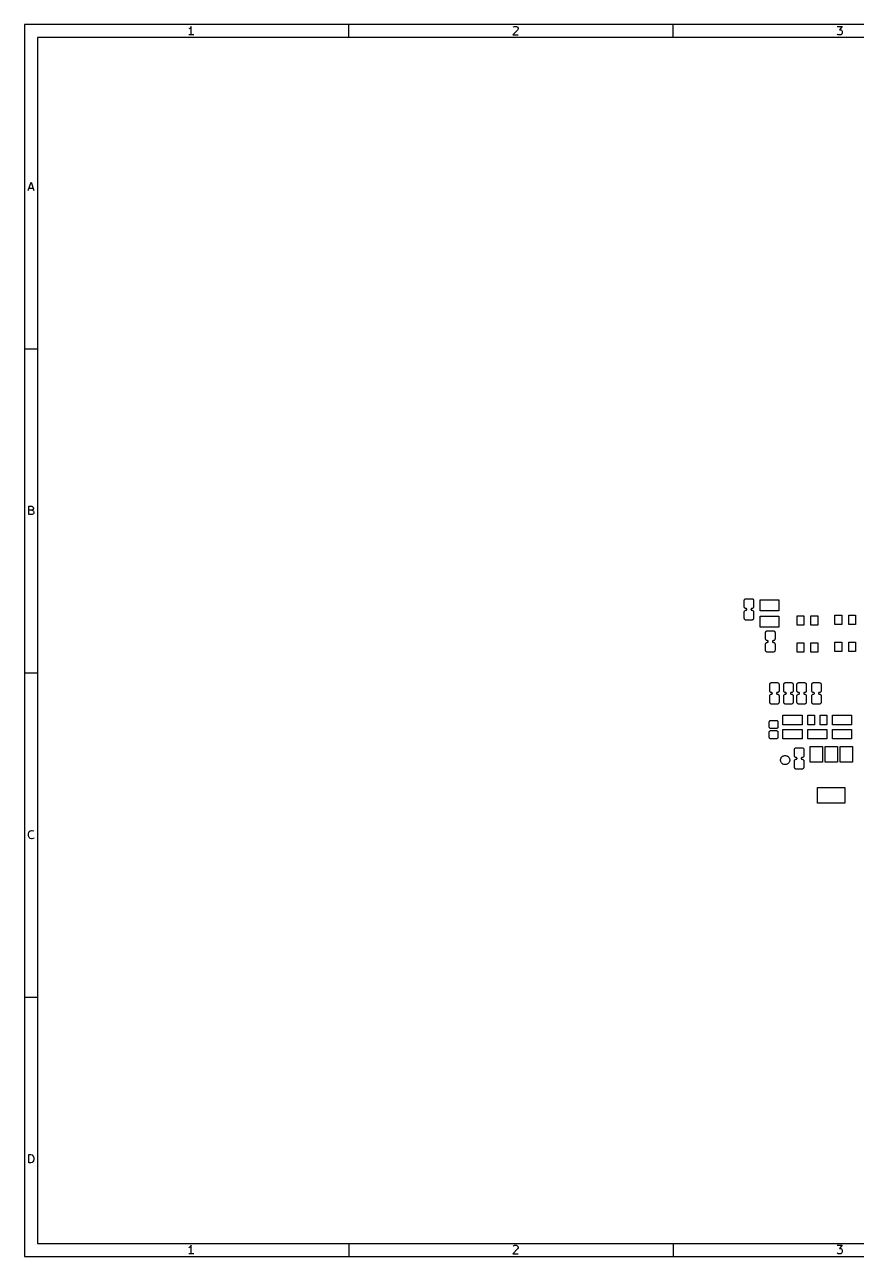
# Model space of a CAD drawing. Extents: x 10 to 287, y -200 to -10.
# Drawn here: x 10 to 138.2, y -200 to -10 of the extents above; entities that cross this region are included whole.
import ezdxf

# ---------------------------------------------------------------- set-up
doc = ezdxf.new("R2010")
doc.units = 0
doc.header["$MEASUREMENT"] = 0
doc.layers.add('BLACK', color=7, linetype='CONTINUOUS')

msp = doc.modelspace()

# ---------------------------------------------------------------- linework, layer by layer
at = {"layer": 'BLACK', "linetype": 'CONTINUOUS'}
for p, q in [((10, -10), (10, -200.007)), ((287.002, -10), (10, -10)), ((35.4464, -10.5976), (35.3226, -10.6595)), ((35.5702, -10.4738), (35.4464, -10.5976)), ((35.694, -10.2881), (35.5702, -10.4738)), ((35.694, -11.5881), (35.694, -10.2881)), ((60, -12), (60, -10)), ((86.0036, -10.8452), (85.2607, -11.5881)), ((85.3226, -10.4119), (85.3845, -10.35)), ((85.3845, -10.35), (85.5083, -10.2881)), ((85.5083, -10.2881), (85.8179, -10.2881)), ((85.8179, -10.2881), (85.9417, -10.35)), ((85.9417, -10.35), (86.0036, -10.4119)), ((86.0036, -10.4119), (86.0655, -10.5357)), ((86.0655, -10.6595), (86.0036, -10.8452)), ((86.0655, -10.5357), (86.0655, -10.6595)), ((110, -12), (110, -10)), ((135.261, -10.2881), (136.065, -10.2881)), ((136.065, -10.2881), (135.632, -10.7833)), ((135.632, -10.7833), (135.818, -10.7833)), ((135.818, -10.7833), (135.942, -10.8452)), ((135.942, -10.8452), (136.004, -10.9071)), ((136.004, -10.9071), (136.065, -11.031)), ((136.065, -11.3405), (136.004, -11.4643)), ((136.065, -11.031), (136.065, -11.3405)), ((12, -12), (12, -198.007)), ((285.002, -12), (12, -12)), ((36.0655, -11.5881), (35.3226, -11.5881)), ((85.2607, -11.5881), (86.0655, -11.5881)), ((135.323, -11.5262), (135.261, -11.4643)), ((135.446, -11.5881), (135.323, -11.5262)), ((135.818, -11.5881), (135.446, -11.5881)), ((135.942, -11.5262), (135.818, -11.5881)), ((136.004, -11.4643), (135.942, -11.5262)), ((10.5667, -35.5881), (11, -34.2881)), ((10.6905, -35.2167), (11.3095, -35.2167)), ((11, -34.2881), (11.4333, -35.5881)), ((10, -60), (12, -60)), ((10.6595, -85.5881), (10.6595, -84.2881)), ((10.6595, -84.2881), (11.0929, -84.2881)), ((11.0929, -84.9071), (10.6595, -84.9071)), ((11.0929, -84.2881), (11.2167, -84.35)), ((11.2167, -84.8452), (11.0929, -84.9071)), ((11.0929, -84.9071), (11.2786, -84.969)), ((11.2167, -84.35), (11.2786, -84.4119)), ((11.2786, -84.7833), (11.2167, -84.8452)), ((11.2786, -84.4119), (11.3405, -84.5357)), ((11.3405, -84.6595), (11.2786, -84.7833)), ((11.2786, -84.969), (11.3405, -85.031)), ((11.3405, -85.4643), (11.2786, -85.5262)), ((11.3405, -84.5357), (11.3405, -84.6595)), ((11.3405, -85.031), (11.4024, -85.1548)), ((11.4024, -85.3405), (11.3405, -85.4643)), ((11.4024, -85.1548), (11.4024, -85.3405)), ((11.1548, -85.5881), (10.6595, -85.5881)), ((11.2786, -85.5262), (11.1548, -85.5881)), ((120.941, -98.8389), (120.947, -98.7783)), ((120.947, -98.7783), (120.963, -98.7259)), ((120.963, -98.7259), (120.989, -98.6777)), ((120.989, -98.6777), (121.023, -98.6354)), ((121.023, -98.6354), (121.066, -98.6007)), ((121.066, -98.6007), (121.114, -98.5749)), ((121.114, -98.5749), (121.166, -98.559)), ((121.166, -98.559), (121.227, -98.553)), ((121.227, -98.553), (122.105, -98.553)), ((122.105, -98.553), (122.166, -98.559)), ((122.166, -98.559), (122.218, -98.5749)), ((122.218, -98.5749), (122.266, -98.6007)), ((122.266, -98.6007), (122.309, -98.6354)), ((122.309, -98.6354), (122.343, -98.6777)), ((122.343, -98.6777), (122.369, -98.7259)), ((122.369, -98.7259), (122.385, -98.7783)), ((122.385, -98.7783), (122.391, -98.8389)), ((123.391, -100.438), (123.391, -98.738)), ((123.391, -98.738), (126.291, -98.738)), ((126.291, -98.738), (126.291, -100.438)), ((120.941, -99.7921), (120.941, -98.8389)), ((120.947, -99.8527), (120.941, -99.7921)), ((120.941, -100.614), (120.947, -100.553)), ((120.941, -101.567), (120.941, -100.614)), ((120.963, -99.9051), (120.947, -99.8527)), ((120.947, -100.553), (120.963, -100.501)), ((120.989, -99.9533), (120.963, -99.9051)), ((120.963, -100.501), (120.989, -100.453)), ((121.023, -99.9956), (120.989, -99.9533)), ((120.989, -100.453), (121.023, -100.41)), ((121.066, -100.03), (121.023, -99.9956)), ((121.023, -100.41), (121.066, -100.376)), ((121.114, -100.056), (121.066, -100.03)), ((121.066, -100.376), (121.114, -100.35)), ((121.166, -100.072), (121.114, -100.056)), ((121.114, -100.35), (121.166, -100.334)), ((121.233, -100.079), (121.166, -100.072)), ((121.166, -100.334), (121.233, -100.327)), ((121.257, -100.083), (121.233, -100.079)), ((121.233, -100.327), (121.257, -100.323)), ((121.28, -100.093), (121.257, -100.083)), ((121.257, -100.323), (121.28, -100.313)), ((121.3, -100.106), (121.28, -100.093)), ((121.28, -100.313), (121.3, -100.3)), ((121.317, -100.124), (121.3, -100.106)), ((121.3, -100.3), (121.317, -100.282)), ((121.331, -100.144), (121.317, -100.124)), ((121.317, -100.282), (121.331, -100.262)), ((121.34, -100.167), (121.331, -100.144)), ((121.331, -100.262), (121.34, -100.239)), ((121.345, -100.191), (121.34, -100.167)), ((121.34, -100.239), (121.345, -100.215)), ((121.345, -100.215), (121.345, -100.191)), ((121.992, -100.167), (121.987, -100.191)), ((121.987, -100.191), (121.987, -100.215)), ((121.987, -100.215), (121.992, -100.239)), ((122.001, -100.144), (121.992, -100.167)), ((121.992, -100.239), (122.001, -100.262)), ((122.015, -100.124), (122.001, -100.144)), ((122.001, -100.262), (122.015, -100.282)), ((122.032, -100.106), (122.015, -100.124)), ((122.015, -100.282), (122.032, -100.3)), ((122.052, -100.093), (122.032, -100.106)), ((122.032, -100.3), (122.052, -100.313)), ((122.075, -100.083), (122.052, -100.093)), ((122.052, -100.313), (122.075, -100.323)), ((122.099, -100.079), (122.075, -100.083)), ((122.075, -100.323), (122.099, -100.327)), ((122.166, -100.072), (122.099, -100.079)), ((122.099, -100.327), (122.166, -100.334)), ((122.218, -100.056), (122.166, -100.072)), ((122.166, -100.334), (122.218, -100.35)), ((122.266, -100.03), (122.218, -100.056)), ((122.218, -100.35), (122.266, -100.376)), ((122.309, -99.9956), (122.266, -100.03)), ((122.266, -100.376), (122.309, -100.41)), ((122.343, -99.9533), (122.309, -99.9956)), ((122.309, -100.41), (122.343, -100.453)), ((122.369, -99.9051), (122.343, -99.9533)), ((122.343, -100.453), (122.369, -100.501)), ((122.385, -99.8527), (122.369, -99.9051)), ((122.369, -100.501), (122.385, -100.553)), ((122.391, -99.7921), (122.385, -99.8527)), ((122.385, -100.553), (122.391, -100.614)), ((122.391, -98.8389), (122.391, -99.7921)), ((122.391, -100.614), (122.391, -101.567)), ((126.291, -100.438), (123.391, -100.438)), ((120.947, -101.628), (120.941, -101.567)), ((120.963, -101.68), (120.947, -101.628)), ((120.989, -101.728), (120.963, -101.68)), ((121.023, -101.771), (120.989, -101.728)), ((121.066, -101.805), (121.023, -101.771)), ((121.114, -101.831), (121.066, -101.805)), ((121.166, -101.847), (121.114, -101.831)), ((121.227, -101.853), (121.166, -101.847)), ((122.105, -101.853), (121.227, -101.853)), ((122.166, -101.847), (122.105, -101.853)), ((122.218, -101.831), (122.166, -101.847)), ((122.266, -101.805), (122.218, -101.831)), ((122.309, -101.771), (122.266, -101.805)), ((122.343, -101.728), (122.309, -101.771)), ((122.369, -101.68), (122.343, -101.728)), ((122.385, -101.628), (122.369, -101.68)), ((122.391, -101.567), (122.385, -101.628)), ((123.391, -102.938), (123.391, -101.238)), ((123.391, -101.238), (126.291, -101.238)), ((126.291, -101.238), (126.291, -102.938)), ((129.083, -102.663), (129.083, -101.213)), ((129.083, -101.213), (130.133, -101.213)), ((130.133, -101.213), (130.133, -102.663)), ((131.233, -102.663), (131.233, -101.213)), ((131.233, -101.213), (132.283, -101.213)), ((132.283, -101.213), (132.283, -102.663)), ((134.925, -102.536), (134.925, -101.086)), ((134.925, -101.086), (135.975, -101.086)), ((135.975, -102.536), (134.925, -102.536)), ((135.975, -101.086), (135.975, -102.536)), ((137.075, -102.536), (137.075, -101.086)), ((137.075, -101.086), (138.125, -101.086)), ((138.125, -102.536), (137.075, -102.536)), ((138.125, -101.086), (138.125, -102.536)), ((126.291, -102.938), (123.391, -102.938)), ((124.243, -103.792), (124.249, -103.731)), ((124.243, -104.745), (124.243, -103.792)), ((124.249, -103.731), (124.265, -103.679)), ((124.265, -103.679), (124.291, -103.631)), ((124.291, -103.631), (124.325, -103.588)), ((124.325, -103.588), (124.368, -103.554)), ((124.368, -103.554), (124.416, -103.528)), ((124.416, -103.528), (124.468, -103.512)), ((124.468, -103.512), (124.529, -103.506)), ((124.529, -103.506), (125.407, -103.506)), ((125.407, -103.506), (125.468, -103.512)), ((125.468, -103.512), (125.52, -103.528)), ((125.52, -103.528), (125.568, -103.554)), ((125.568, -103.554), (125.611, -103.588)), ((125.611, -103.588), (125.645, -103.631)), ((125.645, -103.631), (125.671, -103.679)), ((125.671, -103.679), (125.687, -103.731)), ((125.687, -103.731), (125.693, -103.792)), ((125.693, -103.792), (125.693, -104.745)), ((130.133, -102.663), (129.083, -102.663)), ((132.283, -102.663), (131.233, -102.663)), ((124.249, -104.806), (124.243, -104.745)), ((124.243, -105.567), (124.249, -105.506)), ((124.243, -106.52), (124.243, -105.567)), ((124.265, -104.858), (124.249, -104.806)), ((124.249, -105.506), (124.265, -105.454)), ((124.291, -104.906), (124.265, -104.858)), ((124.265, -105.454), (124.291, -105.406)), ((124.325, -104.949), (124.291, -104.906)), ((124.291, -105.406), (124.325, -105.363)), ((124.368, -104.983), (124.325, -104.949)), ((124.325, -105.363), (124.368, -105.329)), ((124.416, -105.009), (124.368, -104.983)), ((124.368, -105.329), (124.416, -105.303)), ((124.468, -105.025), (124.416, -105.009)), ((124.416, -105.303), (124.468, -105.287)), ((124.535, -105.032), (124.468, -105.025)), ((124.468, -105.287), (124.535, -105.28)), ((124.559, -105.036), (124.535, -105.032)), ((124.535, -105.28), (124.559, -105.276)), ((124.582, -105.046), (124.559, -105.036)), ((124.559, -105.276), (124.582, -105.266)), ((124.602, -105.059), (124.582, -105.046)), ((124.582, -105.266), (124.602, -105.253)), ((124.619, -105.077), (124.602, -105.059)), ((124.602, -105.253), (124.619, -105.235)), ((124.633, -105.097), (124.619, -105.077)), ((124.619, -105.235), (124.633, -105.215)), ((124.642, -105.12), (124.633, -105.097)), ((124.633, -105.215), (124.642, -105.192)), ((124.647, -105.144), (124.642, -105.12)), ((124.642, -105.192), (124.647, -105.168)), ((124.647, -105.168), (124.647, -105.144)), ((125.294, -105.12), (125.289, -105.144)), ((125.289, -105.144), (125.289, -105.168)), ((125.289, -105.168), (125.294, -105.192)), ((125.303, -105.097), (125.294, -105.12)), ((125.294, -105.192), (125.303, -105.215)), ((125.317, -105.077), (125.303, -105.097)), ((125.303, -105.215), (125.317, -105.235)), ((125.334, -105.059), (125.317, -105.077)), ((125.317, -105.235), (125.334, -105.253)), ((125.354, -105.046), (125.334, -105.059)), ((125.334, -105.253), (125.354, -105.266)), ((125.377, -105.036), (125.354, -105.046)), ((125.354, -105.266), (125.377, -105.276)), ((125.401, -105.032), (125.377, -105.036)), ((125.377, -105.276), (125.401, -105.28)), ((125.468, -105.025), (125.401, -105.032)), ((125.401, -105.28), (125.468, -105.287)), ((125.52, -105.009), (125.468, -105.025)), ((125.468, -105.287), (125.52, -105.303)), ((125.568, -104.983), (125.52, -105.009)), ((125.52, -105.303), (125.568, -105.329)), ((125.611, -104.949), (125.568, -104.983)), ((125.568, -105.329), (125.611, -105.363)), ((125.645, -104.906), (125.611, -104.949)), ((125.611, -105.363), (125.645, -105.406)), ((125.671, -104.858), (125.645, -104.906)), ((125.645, -105.406), (125.671, -105.454)), ((125.687, -104.806), (125.671, -104.858)), ((125.671, -105.454), (125.687, -105.506)), ((125.693, -104.745), (125.687, -104.806)), ((125.687, -105.506), (125.693, -105.567)), ((125.693, -105.567), (125.693, -106.52)), ((129.083, -106.813), (129.083, -105.363)), ((129.083, -105.363), (130.133, -105.363)), ((130.133, -105.363), (130.133, -106.813)), ((131.233, -106.813), (131.233, -105.363)), ((131.233, -105.363), (132.283, -105.363)), ((132.283, -105.363), (132.283, -106.813)), ((134.925, -106.686), (134.925, -105.236)), ((134.925, -105.236), (135.975, -105.236)), ((135.975, -105.236), (135.975, -106.686)), ((137.075, -106.686), (137.075, -105.236)), ((137.075, -105.236), (138.125, -105.236)), ((138.125, -105.236), (138.125, -106.686)), ((124.249, -106.581), (124.243, -106.52)), ((124.265, -106.633), (124.249, -106.581)), ((124.291, -106.681), (124.265, -106.633)), ((124.325, -106.724), (124.291, -106.681)), ((124.368, -106.758), (124.325, -106.724)), ((124.416, -106.784), (124.368, -106.758)), ((124.468, -106.8), (124.416, -106.784)), ((124.529, -106.806), (124.468, -106.8)), ((125.407, -106.806), (124.529, -106.806)), ((125.468, -106.8), (125.407, -106.806)), ((125.52, -106.784), (125.468, -106.8)), ((125.568, -106.758), (125.52, -106.784)), ((125.611, -106.724), (125.568, -106.758)), ((125.645, -106.681), (125.611, -106.724)), ((125.671, -106.633), (125.645, -106.681)), ((125.687, -106.581), (125.671, -106.633)), ((125.693, -106.52), (125.687, -106.581)), ((130.133, -106.813), (129.083, -106.813)), ((132.283, -106.813), (131.233, -106.813)), ((135.975, -106.686), (134.925, -106.686)), ((138.125, -106.686), (137.075, -106.686)), ((10, -110), (12, -110)), ((124.878, -111.793), (124.884, -111.732)), ((124.878, -112.746), (124.878, -111.793)), ((124.884, -111.732), (124.9, -111.68)), ((124.9, -111.68), (124.926, -111.632)), ((124.926, -111.632), (124.96, -111.589)), ((124.96, -111.589), (125.003, -111.555)), ((125.003, -111.555), (125.051, -111.529)), ((125.051, -111.529), (125.103, -111.513)), ((125.103, -111.513), (125.164, -111.507)), ((125.164, -111.507), (126.042, -111.507)), ((126.042, -111.507), (126.103, -111.513)), ((126.103, -111.513), (126.155, -111.529)), ((126.155, -111.529), (126.203, -111.555)), ((126.203, -111.555), (126.246, -111.589)), ((126.246, -111.589), (126.28, -111.632)), ((126.28, -111.632), (126.306, -111.68)), ((126.306, -111.68), (126.322, -111.732)), ((126.322, -111.732), (126.328, -111.793)), ((126.328, -111.793), (126.328, -112.746)), ((127.037, -111.793), (127.043, -111.732)), ((127.037, -112.746), (127.037, -111.793)), ((127.043, -111.732), (127.059, -111.68)), ((127.059, -111.68), (127.085, -111.632)), ((127.085, -111.632), (127.119, -111.589)), ((127.119, -111.589), (127.162, -111.555)), ((127.162, -111.555), (127.21, -111.529)), ((127.21, -111.529), (127.262, -111.513)), ((127.262, -111.513), (127.323, -111.507)), ((127.323, -111.507), (128.201, -111.507)), ((128.201, -111.507), (128.262, -111.513)), ((128.262, -111.513), (128.314, -111.529)), ((128.314, -111.529), (128.362, -111.555)), ((128.362, -111.555), (128.405, -111.589)), ((128.405, -111.589), (128.439, -111.632)), ((128.439, -111.632), (128.465, -111.68)), ((128.465, -111.68), (128.481, -111.732)), ((128.481, -111.732), (128.487, -111.793)), ((128.487, -111.793), (128.487, -112.746)), ((129.069, -111.793), (129.075, -111.732)), ((129.069, -112.746), (129.069, -111.793)), ((129.075, -111.732), (129.091, -111.68)), ((129.091, -111.68), (129.117, -111.632)), ((129.117, -111.632), (129.151, -111.589)), ((129.151, -111.589), (129.194, -111.555)), ((129.194, -111.555), (129.242, -111.529)), ((129.242, -111.529), (129.294, -111.513)), ((129.294, -111.513), (129.355, -111.507)), ((129.355, -111.507), (130.233, -111.507)), ((130.233, -111.507), (130.294, -111.513)), ((130.294, -111.513), (130.346, -111.529)), ((130.346, -111.529), (130.394, -111.555)), ((130.394, -111.555), (130.437, -111.589)), ((130.437, -111.589), (130.471, -111.632)), ((130.471, -111.632), (130.497, -111.68)), ((130.497, -111.68), (130.513, -111.732)), ((130.513, -111.732), (130.519, -111.793)), ((130.519, -111.793), (130.519, -112.746)), ((131.355, -111.793), (131.361, -111.732)), ((131.355, -112.746), (131.355, -111.793)), ((131.361, -111.732), (131.377, -111.68)), ((131.377, -111.68), (131.403, -111.632)), ((131.403, -111.632), (131.437, -111.589)), ((131.437, -111.589), (131.48, -111.555)), ((131.48, -111.555), (131.528, -111.529)), ((131.528, -111.529), (131.58, -111.513)), ((131.58, -111.513), (131.641, -111.507)), ((131.641, -111.507), (132.519, -111.507)), ((132.519, -111.507), (132.58, -111.513)), ((132.58, -111.513), (132.632, -111.529)), ((132.632, -111.529), (132.68, -111.555)), ((132.68, -111.555), (132.723, -111.589)), ((132.723, -111.589), (132.757, -111.632)), ((132.757, -111.632), (132.783, -111.68)), ((132.783, -111.68), (132.799, -111.732)), ((132.799, -111.732), (132.805, -111.793)), ((132.805, -111.793), (132.805, -112.746)), ((124.884, -112.807), (124.878, -112.746)), ((124.878, -113.568), (124.884, -113.507)), ((124.878, -114.521), (124.878, -113.568)), ((124.9, -112.859), (124.884, -112.807)), ((124.884, -113.507), (124.9, -113.455)), ((124.926, -112.907), (124.9, -112.859)), ((124.9, -113.455), (124.926, -113.407)), ((124.96, -112.95), (124.926, -112.907)), ((124.926, -113.407), (124.96, -113.364)), ((125.003, -112.984), (124.96, -112.95)), ((124.96, -113.364), (125.003, -113.33)), ((125.051, -113.01), (125.003, -112.984)), ((125.003, -113.33), (125.051, -113.304)), ((125.103, -113.026), (125.051, -113.01)), ((125.051, -113.304), (125.103, -113.288)), ((125.17, -113.033), (125.103, -113.026)), ((125.103, -113.288), (125.17, -113.281)), ((125.194, -113.037), (125.17, -113.033)), ((125.17, -113.281), (125.194, -113.277)), ((125.217, -113.047), (125.194, -113.037)), ((125.194, -113.277), (125.217, -113.267)), ((125.237, -113.06), (125.217, -113.047)), ((125.217, -113.267), (125.237, -113.254)), ((125.254, -113.078), (125.237, -113.06)), ((125.237, -113.254), (125.254, -113.236)), ((125.268, -113.098), (125.254, -113.078)), ((125.254, -113.236), (125.268, -113.216)), ((125.277, -113.121), (125.268, -113.098)), ((125.268, -113.216), (125.277, -113.193)), ((125.282, -113.145), (125.277, -113.121)), ((125.277, -113.193), (125.282, -113.169)), ((125.282, -113.169), (125.282, -113.145)), ((125.929, -113.121), (125.924, -113.145)), ((125.924, -113.145), (125.924, -113.169)), ((125.924, -113.169), (125.929, -113.193)), ((125.938, -113.098), (125.929, -113.121)), ((125.929, -113.193), (125.938, -113.216)), ((125.952, -113.078), (125.938, -113.098)), ((125.938, -113.216), (125.952, -113.236)), ((125.969, -113.06), (125.952, -113.078)), ((125.952, -113.236), (125.969, -113.254)), ((125.989, -113.047), (125.969, -113.06)), ((125.969, -113.254), (125.989, -113.267)), ((126.012, -113.037), (125.989, -113.047)), ((125.989, -113.267), (126.012, -113.277)), ((126.036, -113.033), (126.012, -113.037)), ((126.012, -113.277), (126.036, -113.281)), ((126.103, -113.026), (126.036, -113.033)), ((126.036, -113.281), (126.103, -113.288)), ((126.155, -113.01), (126.103, -113.026)), ((126.103, -113.288), (126.155, -113.304)), ((126.203, -112.984), (126.155, -113.01)), ((126.155, -113.304), (126.203, -113.33)), ((126.246, -112.95), (126.203, -112.984)), ((126.203, -113.33), (126.246, -113.364)), ((126.28, -112.907), (126.246, -112.95)), ((126.246, -113.364), (126.28, -113.407)), ((126.306, -112.859), (126.28, -112.907)), ((126.28, -113.407), (126.306, -113.455)), ((126.322, -112.807), (126.306, -112.859)), ((126.306, -113.455), (126.322, -113.507)), ((126.328, -112.746), (126.322, -112.807)), ((126.322, -113.507), (126.328, -113.568)), ((126.328, -113.568), (126.328, -114.521)), ((127.043, -112.807), (127.037, -112.746)), ((127.037, -113.568), (127.043, -113.507)), ((127.037, -114.521), (127.037, -113.568)), ((127.059, -112.859), (127.043, -112.807)), ((127.043, -113.507), (127.059, -113.455)), ((127.085, -112.907), (127.059, -112.859)), ((127.059, -113.455), (127.085, -113.407)), ((127.119, -112.95), (127.085, -112.907)), ((127.085, -113.407), (127.119, -113.364)), ((127.162, -112.984), (127.119, -112.95)), ((127.119, -113.364), (127.162, -113.33)), ((127.21, -113.01), (127.162, -112.984)), ((127.162, -113.33), (127.21, -113.304)), ((127.262, -113.026), (127.21, -113.01)), ((127.21, -113.304), (127.262, -113.288)), ((127.329, -113.033), (127.262, -113.026)), ((127.262, -113.288), (127.329, -113.281)), ((127.353, -113.037), (127.329, -113.033)), ((127.329, -113.281), (127.353, -113.277)), ((127.376, -113.047), (127.353, -113.037)), ((127.353, -113.277), (127.376, -113.267)), ((127.396, -113.06), (127.376, -113.047)), ((127.376, -113.267), (127.396, -113.254)), ((127.413, -113.078), (127.396, -113.06)), ((127.396, -113.254), (127.413, -113.236)), ((127.427, -113.098), (127.413, -113.078)), ((127.413, -113.236), (127.427, -113.216)), ((127.436, -113.121), (127.427, -113.098)), ((127.427, -113.216), (127.436, -113.193)), ((127.441, -113.145), (127.436, -113.121)), ((127.436, -113.193), (127.441, -113.169)), ((127.441, -113.169), (127.441, -113.145)), ((128.088, -113.121), (128.083, -113.145)), ((128.083, -113.145), (128.083, -113.169)), ((128.083, -113.169), (128.088, -113.193)), ((128.097, -113.098), (128.088, -113.121)), ((128.088, -113.193), (128.097, -113.216)), ((128.111, -113.078), (128.097, -113.098)), ((128.097, -113.216), (128.111, -113.236)), ((128.128, -113.06), (128.111, -113.078)), ((128.111, -113.236), (128.128, -113.254)), ((128.148, -113.047), (128.128, -113.06)), ((128.128, -113.254), (128.148, -113.267)), ((128.171, -113.037), (128.148, -113.047)), ((128.148, -113.267), (128.171, -113.277)), ((128.195, -113.033), (128.171, -113.037)), ((128.171, -113.277), (128.195, -113.281)), ((128.262, -113.026), (128.195, -113.033)), ((128.195, -113.281), (128.262, -113.288)), ((128.314, -113.01), (128.262, -113.026)), ((128.262, -113.288), (128.314, -113.304)), ((128.362, -112.984), (128.314, -113.01)), ((128.314, -113.304), (128.362, -113.33)), ((128.405, -112.95), (128.362, -112.984)), ((128.362, -113.33), (128.405, -113.364)), ((128.439, -112.907), (128.405, -112.95)), ((128.405, -113.364), (128.439, -113.407)), ((128.465, -112.859), (128.439, -112.907)), ((128.439, -113.407), (128.465, -113.455)), ((128.481, -112.807), (128.465, -112.859)), ((128.465, -113.455), (128.481, -113.507)), ((128.487, -112.746), (128.481, -112.807)), ((128.481, -113.507), (128.487, -113.568)), ((128.487, -113.568), (128.487, -114.521)), ((129.075, -112.807), (129.069, -112.746)), ((129.069, -113.568), (129.075, -113.507)), ((129.069, -114.521), (129.069, -113.568)), ((129.091, -112.859), (129.075, -112.807)), ((129.075, -113.507), (129.091, -113.455)), ((129.117, -112.907), (129.091, -112.859)), ((129.091, -113.455), (129.117, -113.407)), ((129.151, -112.95), (129.117, -112.907)), ((129.117, -113.407), (129.151, -113.364)), ((129.194, -112.984), (129.151, -112.95)), ((129.151, -113.364), (129.194, -113.33)), ((129.242, -113.01), (129.194, -112.984)), ((129.194, -113.33), (129.242, -113.304)), ((129.294, -113.026), (129.242, -113.01)), ((129.242, -113.304), (129.294, -113.288)), ((129.361, -113.033), (129.294, -113.026)), ((129.294, -113.288), (129.361, -113.281)), ((129.385, -113.037), (129.361, -113.033)), ((129.361, -113.281), (129.385, -113.277)), ((129.408, -113.047), (129.385, -113.037)), ((129.385, -113.277), (129.408, -113.267)), ((129.428, -113.06), (129.408, -113.047)), ((129.408, -113.267), (129.428, -113.254)), ((129.445, -113.078), (129.428, -113.06)), ((129.428, -113.254), (129.445, -113.236)), ((129.459, -113.098), (129.445, -113.078)), ((129.445, -113.236), (129.459, -113.216)), ((129.468, -113.121), (129.459, -113.098)), ((129.459, -113.216), (129.468, -113.193)), ((129.473, -113.145), (129.468, -113.121)), ((129.468, -113.193), (129.473, -113.169)), ((129.473, -113.169), (129.473, -113.145)), ((130.12, -113.121), (130.115, -113.145)), ((130.115, -113.145), (130.115, -113.169)), ((130.115, -113.169), (130.12, -113.193)), ((130.129, -113.098), (130.12, -113.121)), ((130.12, -113.193), (130.129, -113.216)), ((130.143, -113.078), (130.129, -113.098)), ((130.129, -113.216), (130.143, -113.236)), ((130.16, -113.06), (130.143, -113.078)), ((130.143, -113.236), (130.16, -113.254)), ((130.18, -113.047), (130.16, -113.06)), ((130.16, -113.254), (130.18, -113.267)), ((130.203, -113.037), (130.18, -113.047)), ((130.18, -113.267), (130.203, -113.277)), ((130.227, -113.033), (130.203, -113.037)), ((130.203, -113.277), (130.227, -113.281)), ((130.294, -113.026), (130.227, -113.033)), ((130.227, -113.281), (130.294, -113.288)), ((130.346, -113.01), (130.294, -113.026)), ((130.294, -113.288), (130.346, -113.304)), ((130.394, -112.984), (130.346, -113.01)), ((130.346, -113.304), (130.394, -113.33)), ((130.437, -112.95), (130.394, -112.984)), ((130.394, -113.33), (130.437, -113.364)), ((130.471, -112.907), (130.437, -112.95)), ((130.437, -113.364), (130.471, -113.407)), ((130.497, -112.859), (130.471, -112.907)), ((130.471, -113.407), (130.497, -113.455)), ((130.513, -112.807), (130.497, -112.859)), ((130.497, -113.455), (130.513, -113.507)), ((130.519, -112.746), (130.513, -112.807)), ((130.513, -113.507), (130.519, -113.568)), ((130.519, -113.568), (130.519, -114.521)), ((131.361, -112.807), (131.355, -112.746)), ((131.355, -113.568), (131.361, -113.507)), ((131.355, -114.521), (131.355, -113.568)), ((131.377, -112.859), (131.361, -112.807)), ((131.361, -113.507), (131.377, -113.455)), ((131.403, -112.907), (131.377, -112.859)), ((131.377, -113.455), (131.403, -113.407)), ((131.437, -112.95), (131.403, -112.907)), ((131.403, -113.407), (131.437, -113.364)), ((131.48, -112.984), (131.437, -112.95)), ((131.437, -113.364), (131.48, -113.33)), ((131.528, -113.01), (131.48, -112.984)), ((131.48, -113.33), (131.528, -113.304)), ((131.58, -113.026), (131.528, -113.01)), ((131.528, -113.304), (131.58, -113.288)), ((131.647, -113.033), (131.58, -113.026)), ((131.58, -113.288), (131.647, -113.281)), ((131.671, -113.037), (131.647, -113.033)), ((131.647, -113.281), (131.671, -113.277)), ((131.694, -113.047), (131.671, -113.037)), ((131.671, -113.277), (131.694, -113.267)), ((131.714, -113.06), (131.694, -113.047)), ((131.694, -113.267), (131.714, -113.254)), ((131.731, -113.078), (131.714, -113.06)), ((131.714, -113.254), (131.731, -113.236)), ((131.745, -113.098), (131.731, -113.078)), ((131.731, -113.236), (131.745, -113.216)), ((131.754, -113.121), (131.745, -113.098)), ((131.745, -113.216), (131.754, -113.193)), ((131.759, -113.145), (131.754, -113.121)), ((131.754, -113.193), (131.759, -113.169)), ((131.759, -113.169), (131.759, -113.145)), ((132.406, -113.121), (132.401, -113.145)), ((132.401, -113.145), (132.401, -113.169)), ((132.401, -113.169), (132.406, -113.193)), ((132.415, -113.098), (132.406, -113.121)), ((132.406, -113.193), (132.415, -113.216)), ((132.429, -113.078), (132.415, -113.098)), ((132.415, -113.216), (132.429, -113.236)), ((132.446, -113.06), (132.429, -113.078)), ((132.429, -113.236), (132.446, -113.254)), ((132.466, -113.047), (132.446, -113.06)), ((132.446, -113.254), (132.466, -113.267)), ((132.489, -113.037), (132.466, -113.047)), ((132.466, -113.267), (132.489, -113.277)), ((132.513, -113.033), (132.489, -113.037)), ((132.489, -113.277), (132.513, -113.281)), ((132.58, -113.026), (132.513, -113.033)), ((132.513, -113.281), (132.58, -113.288)), ((132.632, -113.01), (132.58, -113.026)), ((132.58, -113.288), (132.632, -113.304)), ((132.68, -112.984), (132.632, -113.01)), ((132.632, -113.304), (132.68, -113.33)), ((132.723, -112.95), (132.68, -112.984)), ((132.68, -113.33), (132.723, -113.364)), ((132.757, -112.907), (132.723, -112.95)), ((132.723, -113.364), (132.757, -113.407)), ((132.783, -112.859), (132.757, -112.907)), ((132.757, -113.407), (132.783, -113.455)), ((132.799, -112.807), (132.783, -112.859)), ((132.783, -113.455), (132.799, -113.507)), ((132.805, -112.746), (132.799, -112.807)), ((132.799, -113.507), (132.805, -113.568)), ((132.805, -113.568), (132.805, -114.521)), ((124.884, -114.582), (124.878, -114.521)), ((124.9, -114.634), (124.884, -114.582)), ((124.926, -114.682), (124.9, -114.634)), ((124.96, -114.725), (124.926, -114.682)), ((125.003, -114.759), (124.96, -114.725)), ((125.051, -114.785), (125.003, -114.759)), ((125.103, -114.801), (125.051, -114.785)), ((125.164, -114.807), (125.103, -114.801)), ((126.042, -114.807), (125.164, -114.807)), ((126.103, -114.801), (126.042, -114.807)), ((126.155, -114.785), (126.103, -114.801)), ((126.203, -114.759), (126.155, -114.785)), ((126.246, -114.725), (126.203, -114.759)), ((126.28, -114.682), (126.246, -114.725)), ((126.306, -114.634), (126.28, -114.682)), ((126.322, -114.582), (126.306, -114.634)), ((126.328, -114.521), (126.322, -114.582)), ((127.043, -114.582), (127.037, -114.521)), ((127.059, -114.634), (127.043, -114.582)), ((127.085, -114.682), (127.059, -114.634)), ((127.119, -114.725), (127.085, -114.682)), ((127.162, -114.759), (127.119, -114.725)), ((127.21, -114.785), (127.162, -114.759)), ((127.262, -114.801), (127.21, -114.785)), ((127.323, -114.807), (127.262, -114.801)), ((128.201, -114.807), (127.323, -114.807)), ((128.262, -114.801), (128.201, -114.807)), ((128.314, -114.785), (128.262, -114.801)), ((128.362, -114.759), (128.314, -114.785)), ((128.405, -114.725), (128.362, -114.759)), ((128.439, -114.682), (128.405, -114.725)), ((128.465, -114.634), (128.439, -114.682)), ((128.481, -114.582), (128.465, -114.634)), ((128.487, -114.521), (128.481, -114.582)), ((129.075, -114.582), (129.069, -114.521)), ((129.091, -114.634), (129.075, -114.582)), ((129.117, -114.682), (129.091, -114.634)), ((129.151, -114.725), (129.117, -114.682)), ((129.194, -114.759), (129.151, -114.725)), ((129.242, -114.785), (129.194, -114.759)), ((129.294, -114.801), (129.242, -114.785)), ((129.355, -114.807), (129.294, -114.801)), ((130.233, -114.807), (129.355, -114.807)), ((130.294, -114.801), (130.233, -114.807)), ((130.346, -114.785), (130.294, -114.801)), ((130.394, -114.759), (130.346, -114.785)), ((130.437, -114.725), (130.394, -114.759)), ((130.471, -114.682), (130.437, -114.725)), ((130.497, -114.634), (130.471, -114.682)), ((130.513, -114.582), (130.497, -114.634)), ((130.519, -114.521), (130.513, -114.582)), ((131.361, -114.582), (131.355, -114.521)), ((131.377, -114.634), (131.361, -114.582)), ((131.403, -114.682), (131.377, -114.634)), ((131.437, -114.725), (131.403, -114.682)), ((131.48, -114.759), (131.437, -114.725)), ((131.528, -114.785), (131.48, -114.759)), ((131.58, -114.801), (131.528, -114.785)), ((131.641, -114.807), (131.58, -114.801)), ((132.519, -114.807), (131.641, -114.807)), ((132.58, -114.801), (132.519, -114.807)), ((132.632, -114.785), (132.58, -114.801)), ((132.68, -114.759), (132.632, -114.785)), ((132.723, -114.725), (132.68, -114.759)), ((132.757, -114.682), (132.723, -114.725)), ((132.783, -114.634), (132.757, -114.682)), ((132.799, -114.582), (132.783, -114.634)), ((132.805, -114.521), (132.799, -114.582)), ((124.801, -117.582), (124.807, -117.526)), ((124.801, -118.333), (124.801, -117.582)), ((124.807, -117.526), (124.821, -117.478)), ((124.821, -117.478), (124.845, -117.434)), ((124.845, -117.434), (124.876, -117.395)), ((124.876, -117.395), (124.915, -117.364)), ((124.915, -117.364), (124.959, -117.34)), ((124.959, -117.34), (125.007, -117.326)), ((125.007, -117.326), (125.063, -117.32)), ((125.063, -117.32), (125.889, -117.32)), ((125.889, -117.32), (125.945, -117.326)), ((125.945, -117.326), (125.993, -117.34)), ((125.993, -117.34), (126.037, -117.364)), ((126.037, -117.364), (126.076, -117.395)), ((126.076, -117.395), (126.107, -117.434)), ((126.107, -117.434), (126.131, -117.478)), ((126.131, -117.478), (126.145, -117.526)), ((126.145, -117.526), (126.151, -117.582)), ((126.151, -117.582), (126.151, -118.333)), ((126.922, -117.994), (126.922, -116.534)), ((126.922, -116.534), (129.872, -116.534)), ((129.872, -116.534), (129.872, -117.994)), ((130.732, -117.994), (130.732, -116.534)), ((130.732, -116.534), (131.782, -116.534)), ((131.782, -116.534), (131.782, -117.994)), ((132.632, -117.994), (132.632, -116.534)), ((132.632, -116.534), (133.682, -116.534)), ((133.682, -116.534), (133.682, -117.994)), ((134.542, -117.994), (134.542, -116.534)), ((134.542, -116.534), (137.492, -116.534)), ((137.492, -116.534), (137.492, -117.994)), ((124.807, -118.389), (124.801, -118.333)), ((124.801, -119.157), (124.807, -119.101)), ((124.801, -119.908), (124.801, -119.157)), ((124.821, -118.437), (124.807, -118.389)), ((124.807, -119.101), (124.821, -119.053)), ((124.845, -118.481), (124.821, -118.437)), ((124.821, -119.053), (124.845, -119.009)), ((124.876, -118.52), (124.845, -118.481)), ((124.845, -119.009), (124.876, -118.97)), ((124.915, -118.551), (124.876, -118.52)), ((124.876, -118.97), (124.915, -118.939)), ((124.959, -118.575), (124.915, -118.551)), ((124.915, -118.939), (124.959, -118.915)), ((125.007, -118.589), (124.959, -118.575)), ((124.959, -118.915), (125.007, -118.901)), ((125.063, -118.595), (125.007, -118.589)), ((125.007, -118.901), (125.063, -118.895)), ((125.889, -118.595), (125.063, -118.595)), ((125.063, -118.895), (125.889, -118.895)), ((125.945, -118.589), (125.889, -118.595)), ((125.889, -118.895), (125.945, -118.901)), ((125.993, -118.575), (125.945, -118.589)), ((125.945, -118.901), (125.993, -118.915)), ((126.037, -118.551), (125.993, -118.575)), ((125.993, -118.915), (126.037, -118.939)), ((126.076, -118.52), (126.037, -118.551)), ((126.037, -118.939), (126.076, -118.97)), ((126.107, -118.481), (126.076, -118.52)), ((126.076, -118.97), (126.107, -119.009)), ((126.131, -118.437), (126.107, -118.481)), ((126.107, -119.009), (126.131, -119.053)), ((126.145, -118.389), (126.131, -118.437)), ((126.131, -119.053), (126.145, -119.101)), ((126.151, -118.333), (126.145, -118.389)), ((126.145, -119.101), (126.151, -119.157)), ((126.151, -119.157), (126.151, -119.908)), ((129.872, -117.994), (126.922, -117.994)), ((126.922, -120.194), (126.922, -118.734)), ((126.922, -118.734), (129.872, -118.734)), ((129.872, -118.734), (129.872, -120.194)), ((131.782, -117.994), (130.732, -117.994)), ((130.732, -120.194), (130.732, -118.734)), ((130.732, -118.734), (133.682, -118.734)), ((133.682, -117.994), (132.632, -117.994)), ((133.682, -118.734), (133.682, -120.194)), ((137.492, -117.994), (134.542, -117.994)), ((134.542, -120.194), (134.542, -118.734)), ((134.542, -118.734), (137.492, -118.734)), ((137.492, -118.734), (137.492, -120.194)), ((124.807, -119.964), (124.801, -119.908)), ((124.821, -120.012), (124.807, -119.964)), ((124.845, -120.056), (124.821, -120.012)), ((124.876, -120.095), (124.845, -120.056)), ((124.915, -120.126), (124.876, -120.095)), ((124.959, -120.15), (124.915, -120.126)), ((125.007, -120.164), (124.959, -120.15)), ((125.063, -120.17), (125.007, -120.164)), ((125.889, -120.17), (125.063, -120.17)), ((125.945, -120.164), (125.889, -120.17)), ((125.993, -120.15), (125.945, -120.164)), ((126.037, -120.126), (125.993, -120.15)), ((126.076, -120.095), (126.037, -120.126)), ((126.107, -120.056), (126.076, -120.095)), ((126.131, -120.012), (126.107, -120.056)), ((126.145, -119.964), (126.131, -120.012)), ((126.151, -119.908), (126.145, -119.964)), ((129.872, -120.194), (126.922, -120.194)), ((128.77, -121.622), (128.813, -121.588)), ((128.813, -121.588), (128.861, -121.562)), ((128.861, -121.562), (128.913, -121.546)), ((128.913, -121.546), (128.974, -121.54)), ((128.974, -121.54), (129.852, -121.54)), ((129.852, -121.54), (129.913, -121.546)), ((129.913, -121.546), (129.965, -121.562)), ((129.965, -121.562), (130.013, -121.588)), ((130.013, -121.588), (130.056, -121.622)), ((133.682, -120.194), (130.732, -120.194)), ((131.116, -123.78), (131.116, -121.38)), ((131.116, -121.38), (133.016, -121.38)), ((133.016, -121.38), (133.016, -123.78)), ((133.416, -123.78), (133.416, -121.38)), ((133.416, -121.38), (135.316, -121.38)), ((137.492, -120.194), (134.542, -120.194)), ((135.316, -121.38), (135.316, -123.78)), ((135.716, -123.78), (135.716, -121.38)), ((135.716, -121.38), (137.616, -121.38)), ((137.616, -121.38), (137.616, -123.78)), ((126.554, -123.375), (126.581, -123.24)), ((126.554, -123.513), (126.554, -123.375)), ((126.581, -123.24), (126.634, -123.112)), ((126.634, -123.112), (126.665, -123.065)), ((126.665, -123.065), (126.71, -122.998)), ((126.71, -122.998), (126.808, -122.9)), ((126.808, -122.9), (126.922, -122.824)), ((126.922, -122.824), (126.932, -122.82)), ((126.932, -122.82), (127.05, -122.771)), ((127.05, -122.771), (127.185, -122.744)), ((127.185, -122.744), (127.323, -122.744)), ((127.323, -122.744), (127.458, -122.771)), ((127.458, -122.771), (127.576, -122.82)), ((127.576, -122.82), (127.586, -122.824)), ((127.586, -122.824), (127.7, -122.9)), ((127.7, -122.9), (127.798, -122.998)), ((127.798, -122.998), (127.843, -123.065)), ((127.843, -123.065), (127.874, -123.112)), ((127.874, -123.112), (127.927, -123.24)), ((127.927, -123.24), (127.954, -123.375)), ((127.954, -123.375), (127.954, -123.513)), ((128.688, -121.826), (128.694, -121.765)), ((128.688, -122.779), (128.688, -121.826)), ((128.694, -122.84), (128.688, -122.779)), ((128.694, -121.765), (128.71, -121.713)), ((128.71, -122.892), (128.694, -122.84)), ((128.694, -123.54), (128.71, -123.488)), ((128.71, -121.713), (128.736, -121.665)), ((128.736, -122.94), (128.71, -122.892)), ((128.71, -123.488), (128.736, -123.44)), ((128.736, -121.665), (128.77, -121.622)), ((128.77, -122.983), (128.736, -122.94)), ((128.736, -123.44), (128.77, -123.397)), ((128.813, -123.017), (128.77, -122.983)), ((128.77, -123.397), (128.813, -123.363)), ((128.861, -123.043), (128.813, -123.017)), ((128.813, -123.363), (128.861, -123.337)), ((128.913, -123.059), (128.861, -123.043)), ((128.861, -123.337), (128.913, -123.321)), ((128.98, -123.066), (128.913, -123.059)), ((128.913, -123.321), (128.98, -123.314)), ((129.004, -123.07), (128.98, -123.066)), ((128.98, -123.314), (129.004, -123.31)), ((129.027, -123.08), (129.004, -123.07)), ((129.004, -123.31), (129.027, -123.3)), ((129.047, -123.093), (129.027, -123.08)), ((129.027, -123.3), (129.047, -123.287)), ((129.064, -123.111), (129.047, -123.093)), ((129.047, -123.287), (129.064, -123.269)), ((129.078, -123.131), (129.064, -123.111)), ((129.064, -123.269), (129.078, -123.249)), ((129.087, -123.154), (129.078, -123.131)), ((129.078, -123.249), (129.087, -123.226)), ((129.092, -123.178), (129.087, -123.154)), ((129.087, -123.226), (129.092, -123.202)), ((129.092, -123.202), (129.092, -123.178)), ((129.739, -123.154), (129.734, -123.178)), ((129.734, -123.178), (129.734, -123.202)), ((129.734, -123.202), (129.739, -123.226)), ((129.748, -123.131), (129.739, -123.154)), ((129.739, -123.226), (129.748, -123.249)), ((129.762, -123.111), (129.748, -123.131)), ((129.748, -123.249), (129.762, -123.269)), ((129.779, -123.093), (129.762, -123.111)), ((129.762, -123.269), (129.779, -123.287)), ((129.799, -123.08), (129.779, -123.093)), ((129.779, -123.287), (129.799, -123.3)), ((129.822, -123.07), (129.799, -123.08)), ((129.799, -123.3), (129.822, -123.31)), ((129.846, -123.066), (129.822, -123.07)), ((129.822, -123.31), (129.846, -123.314)), ((129.913, -123.059), (129.846, -123.066)), ((129.846, -123.314), (129.913, -123.321)), ((129.965, -123.043), (129.913, -123.059)), ((129.913, -123.321), (129.965, -123.337)), ((130.013, -123.017), (129.965, -123.043)), ((129.965, -123.337), (130.013, -123.363)), ((130.056, -122.983), (130.013, -123.017)), ((130.013, -123.363), (130.056, -123.397)), ((130.056, -121.622), (130.09, -121.665)), ((130.09, -122.94), (130.056, -122.983)), ((130.056, -123.397), (130.09, -123.44)), ((130.09, -121.665), (130.116, -121.713)), ((130.116, -122.892), (130.09, -122.94)), ((130.09, -123.44), (130.116, -123.488)), ((130.116, -121.713), (130.132, -121.765)), ((130.132, -122.84), (130.116, -122.892)), ((130.116, -123.488), (130.132, -123.54)), ((130.132, -121.765), (130.138, -121.826)), ((130.138, -122.779), (130.132, -122.84)), ((130.138, -121.826), (130.138, -122.779)), ((126.581, -123.648), (126.554, -123.513)), ((126.626, -123.757), (126.581, -123.648)), ((126.634, -123.776), (126.626, -123.757)), ((126.71, -123.89), (126.634, -123.776)), ((126.808, -123.988), (126.71, -123.89)), ((126.9, -124.05), (126.808, -123.988)), ((126.922, -124.064), (126.9, -124.05)), ((127.05, -124.117), (126.922, -124.064)), ((127.185, -124.144), (127.05, -124.117)), ((127.323, -124.144), (127.185, -124.144)), ((127.458, -124.117), (127.323, -124.144)), ((127.586, -124.064), (127.458, -124.117)), ((127.608, -124.05), (127.586, -124.064)), ((127.7, -123.988), (127.608, -124.05)), ((127.798, -123.89), (127.7, -123.988)), ((127.874, -123.776), (127.798, -123.89)), ((127.882, -123.757), (127.874, -123.776)), ((127.927, -123.648), (127.882, -123.757)), ((127.954, -123.513), (127.927, -123.648)), ((128.688, -123.601), (128.694, -123.54)), ((128.688, -124.554), (128.688, -123.601)), ((128.694, -124.615), (128.688, -124.554)), ((128.71, -124.667), (128.694, -124.615)), ((128.736, -124.715), (128.71, -124.667)), ((128.77, -124.758), (128.736, -124.715)), ((128.813, -124.792), (128.77, -124.758)), ((128.861, -124.818), (128.813, -124.792)), ((128.913, -124.834), (128.861, -124.818)), ((128.974, -124.84), (128.913, -124.834)), ((129.852, -124.84), (128.974, -124.84)), ((129.913, -124.834), (129.852, -124.84)), ((129.965, -124.818), (129.913, -124.834)), ((130.013, -124.792), (129.965, -124.818)), ((130.056, -124.758), (130.013, -124.792)), ((130.09, -124.715), (130.056, -124.758)), ((130.116, -124.667), (130.09, -124.715)), ((130.132, -124.615), (130.116, -124.667)), ((130.132, -123.54), (130.138, -123.601)), ((130.138, -124.554), (130.132, -124.615)), ((130.138, -123.601), (130.138, -124.554)), ((133.016, -123.78), (131.116, -123.78)), ((135.316, -123.78), (133.416, -123.78)), ((137.616, -123.78), (135.716, -123.78)), ((132.266, -130.08), (132.266, -127.68)), ((132.266, -127.68), (136.466, -127.68)), ((136.466, -127.68), (136.466, -130.08)), ((136.466, -130.08), (132.266, -130.08)), ((10.5976, -134.845), (10.6595, -134.598)), ((10.5976, -135.031), (10.5976, -134.845)), ((10.6595, -134.598), (10.7214, -134.474)), ((10.7214, -134.474), (10.8452, -134.35)), ((10.8452, -134.35), (11.031, -134.288)), ((11.031, -134.288), (11.1548, -134.288)), ((11.1548, -134.288), (11.3405, -134.35)), ((11.3405, -134.35), (11.4024, -134.412)), ((10.6595, -135.279), (10.5976, -135.031)), ((10.7214, -135.402), (10.6595, -135.279)), ((10.8452, -135.526), (10.7214, -135.402)), ((11.031, -135.588), (10.8452, -135.526)), ((11.1548, -135.588), (11.031, -135.588)), ((11.3405, -135.526), (11.1548, -135.588)), ((11.4024, -135.464), (11.3405, -135.526)), ((10, -160), (12, -160)), ((10.6595, -185.588), (10.6595, -184.288)), ((10.6595, -184.288), (10.969, -184.288)), ((10.969, -184.288), (11.1548, -184.35)), ((10.969, -185.588), (10.6595, -185.588)), ((11.1548, -185.526), (10.969, -185.588)), ((11.1548, -184.35), (11.2786, -184.474)), ((11.2786, -185.402), (11.1548, -185.526)), ((11.2786, -184.474), (11.3405, -184.598)), ((11.3405, -185.279), (11.2786, -185.402)), ((11.3405, -184.598), (11.4024, -184.845)), ((11.4024, -185.031), (11.3405, -185.279)), ((11.4024, -184.845), (11.4024, -185.031)), ((12, -198.007), (285.002, -198.007)), ((35.4464, -198.605), (35.3226, -198.667)), ((35.5702, -198.481), (35.4464, -198.605)), ((35.694, -198.295), (35.5702, -198.481)), ((35.694, -199.595), (35.694, -198.295)), ((60, -198.007), (60, -200.007)), ((86.0036, -198.852), (85.2607, -199.595)), ((85.3226, -198.419), (85.3845, -198.357)), ((85.3845, -198.357), (85.5083, -198.295)), ((85.5083, -198.295), (85.8179, -198.295)), ((85.8179, -198.295), (85.9417, -198.357)), ((85.9417, -198.357), (86.0036, -198.419)), ((86.0036, -198.419), (86.0655, -198.543)), ((86.0655, -198.667), (86.0036, -198.852)), ((86.0655, -198.543), (86.0655, -198.667)), ((110, -198.007), (110, -200.007)), ((135.261, -198.295), (136.065, -198.295)), ((135.323, -199.533), (135.261, -199.471)), ((136.065, -198.295), (135.632, -198.791)), ((135.632, -198.791), (135.818, -198.791)), ((135.818, -198.791), (135.942, -198.852)), ((135.942, -198.852), (136.004, -198.914)), ((136.004, -199.471), (135.942, -199.533)), ((136.004, -198.914), (136.065, -199.038)), ((136.065, -199.348), (136.004, -199.471)), ((136.065, -199.038), (136.065, -199.348)), ((10, -200.007), (287.002, -200.007)), ((36.0655, -199.595), (35.3226, -199.595)), ((85.2607, -199.595), (86.0655, -199.595)), ((135.446, -199.595), (135.323, -199.533)), ((135.818, -199.595), (135.446, -199.595)), ((135.942, -199.533), (135.818, -199.595))]:
    msp.add_line(p, q, dxfattribs=at)

doc.saveas('drawing.dxf')
